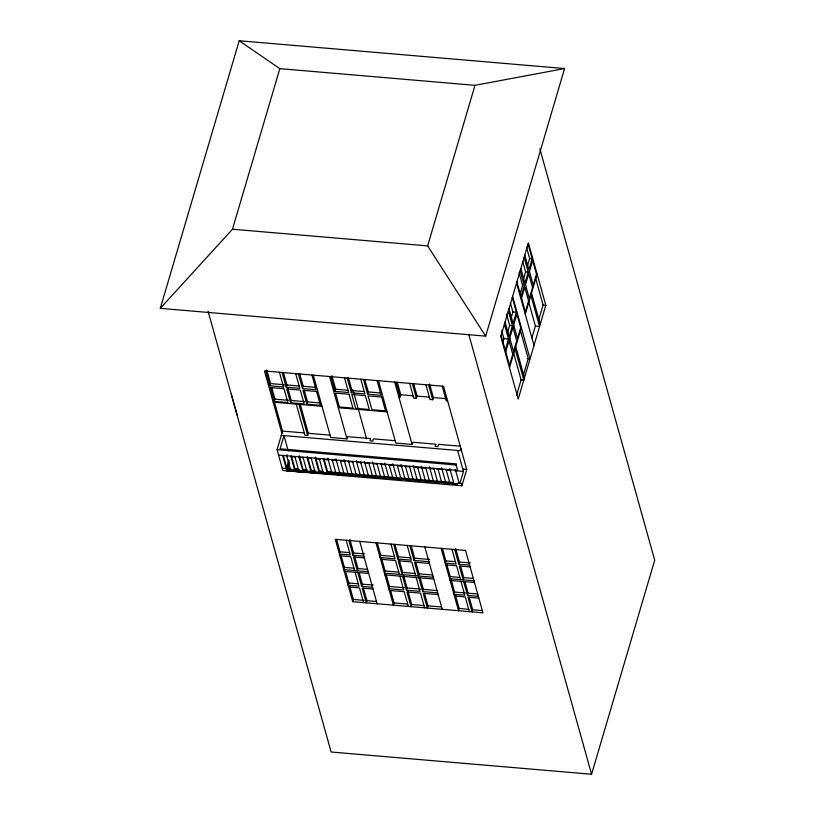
<?xml version="1.0" encoding="UTF-8"?>
<svg xmlns="http://www.w3.org/2000/svg" width="815" height="815" viewBox="0 0 815 815"><rect width="100%" height="100%" fill="white"/><g stroke="black" fill="none" stroke-linecap="round" stroke-linejoin="round"><path stroke-width="1.22" d="M160.29 308.345L239.203 40.75L564.591 68.552L485.679 336.147L160.29 308.345L232.479 229.219L279.83 68.654L239.203 40.75M284.18 384.741L283.518 386.962L269.938 385.811L270.6 383.58L266.8 369.99M274.298 401.398L270.427 387.543L284.007 388.704L287.868 402.559L274.298 401.398L274.95 399.167L271.731 387.614M295.682 373.637L299.798 388.358L286.228 387.196L286.89 384.965L283.416 372.516M290.588 402.783L286.717 388.928L300.277 390.09L304.148 403.945L290.588 402.783L291.261 400.491L287.715 387.787M281.888 433.325L264.478 370.968L443.533 386.269L466.74 469.399L461.911 485.781L282.856 470.479L277.059 449.697L282.54 431.094L274.502 402.315M311.951 375.022L316.057 389.743L302.508 388.592L303.19 386.29L299.706 373.83M287.023 454.668L286.697 455.779L290.588 469.725M288.775 460.169L286.31 468.625L282.245 468.279M283.294 455.514L286.849 468.268L286.523 469.379L457.439 483.988L457.225 483.234L461.3 483.58L461.911 485.781M306.858 404.179L302.997 390.324L316.546 391.475L320.417 405.34L306.858 404.179L307.54 401.877L304.321 390.334M291.424 456.176L294.989 468.961L294.663 470.082L290.772 456.125M299.237 455.707L298.901 456.818L302.803 470.775L303.129 469.664L299.563 456.869M296.252 404.118L304.953 435.291L307.673 435.526L308.325 433.295L299.961 403.313M311.269 470.357L310.943 471.467L307.041 457.521L307.377 456.4L311.269 470.357L315.334 470.703M344.511 377.803L348.616 392.524L335.057 391.373L335.688 389.213L331.899 375.623M319.409 471.05L319.083 472.17L315.181 458.213L315.517 457.093L319.409 471.05L323.474 471.396M327.416 459.263L327.752 458.142L331.644 472.099M324.003 458.957L327.569 471.742L327.243 472.863L323.351 458.906M360.78 379.199L364.896 393.92L351.326 392.759L351.988 390.528L348.514 378.079M313.306 375.145L330.717 437.492L346.996 438.888L347.648 436.657L370.713 438.623L370.051 440.854L372.771 441.088L373.423 438.857L395.275 440.721M377.06 380.585L381.176 395.306L367.606 394.154L368.268 391.923L364.784 379.464M485.679 336.147L427.641 245.886L474.992 85.331L564.591 68.552M336.605 539.367L340.079 551.816L339.427 554.047L350.277 554.974L346.171 540.253M341.21 555.861L344.439 567.413L343.777 569.634L368.197 571.723M363.847 556.136L352.987 555.209L353.649 552.977L349.859 539.387M398.81 396.813L400.165 396.936L400.797 394.776L397.323 382.316M345.56 571.447L348.789 583L348.127 585.231L358.987 586.158L355.116 572.293M354.454 555.871L357.999 568.564L357.347 570.795L353.476 556.94L364.325 557.868M352.722 601.684L335.311 539.326L465.538 550.451L482.949 612.809L352.722 601.684L353.384 599.453L349.584 585.863M409.619 383.366L413.725 398.087L416.414 398.321L417.076 396.09L413.592 383.631M372.547 587.309L361.697 586.382L362.349 584.151L359.13 572.609M282.632 455.432L286.931 470.826L396.396 478.772L396.732 477.661L392.83 463.704M378.415 380.707L395.825 443.054L412.105 444.45L412.767 442.219L435.811 444.185L435.149 446.416L437.869 446.651L438.541 444.348L460.404 446.213M363.449 588.226L366.923 600.675L366.292 602.835L362.176 588.114L373.036 589.041M377.284 542.912L380.758 555.372L380.116 557.531L395.041 558.805L390.935 544.084M425.899 384.762L430.004 399.482L432.724 399.717L433.356 397.557L429.566 383.967M381.563 558.255L385.108 570.958L384.476 573.118L433.305 577.285M385.933 573.77L389.478 586.474L388.826 588.705L403.751 589.979L399.88 576.124M407.205 545.469L411.32 560.19L397.751 559.029L398.413 556.808L394.939 544.349M399.197 559.762L402.742 572.466L402.111 574.626L398.24 560.761L411.799 561.922L415.67 575.777M390.599 590.468L394.073 602.927L393.421 605.158L376.01 542.8M428.955 561.698L414.03 560.425L414.692 558.193L411.208 545.734M416.159 577.509L420.02 591.364L406.461 590.213L407.113 587.982L403.568 575.278M415.803 562.309L419.022 573.852L418.38 576.011L414.519 562.156L429.434 563.43M407.897 590.916L411.687 604.506L411.055 606.666L406.94 591.945L420.509 593.096L424.615 607.827M278.557 455.086L457.612 470.377L456.115 464.998L456.441 463.878L280.095 448.81L283.987 435.628L288.215 450.756M460.944 448.617L460.332 450.695L281.277 435.393M437.655 592.872L422.74 591.598L423.393 589.367L420.173 577.825M459.925 483.397L463.46 471.406L457.612 450.461M502.611 343.074L503.935 338.612L501.714 330.686M511.28 317.524L512.92 311.962L510.394 302.895M507.358 333.192L509.66 325.389L506.492 314.06M523.638 278.577L525.604 271.894L522.761 261.697M527.336 266.322L529.638 258.518L526.47 247.19M424.513 593.371L427.987 605.82L427.335 608.051L423.219 593.33L438.144 594.604M519.96 294.266L522.598 285.352L519.114 272.893M504.404 324.278L508.509 338.999L505.219 350.165L501.113 335.444M508.346 310.902L512.452 325.623L509.171 336.778L505.055 322.047M512.289 297.536L516.394 312.257L513.114 323.392L508.998 308.671M520.174 270.774L524.289 285.495L520.999 296.65L516.893 281.919M524.127 257.397L528.232 272.118L524.942 283.263L520.836 268.543M528.069 244.011L532.185 258.732L528.894 269.887L524.779 255.166M505.707 351.897L516.883 313.989L520.693 327.65L517.494 338.52L513.674 324.859M521.488 298.382L524.768 287.226L528.64 301.081M525.431 284.995L528.721 273.85L532.582 287.705M529.373 271.619L532.664 260.464L536.535 274.319M442.413 548.403L445.887 560.863L445.235 563.094L456.084 564.021L451.968 549.3M528.609 300.98L525.39 311.921L521.549 298.168M532.562 287.593L529.332 298.535L525.492 284.792M536.504 274.217L533.275 285.158L529.434 271.405M509.487 367.738L521.325 327.589M525.268 314.213L537.105 274.074M446.651 563.888L450.196 576.592L449.585 578.681L474.004 580.769M469.644 565.172L458.794 564.245L459.456 562.014L455.656 548.434M451.052 579.333L454.597 592.036L453.935 594.267L464.784 595.195L460.923 581.34M531.91 337.93L535.404 326.082L528.375 300.898M538.552 320.417L543.096 305.014L535.394 277.436M516.557 395.234L521.101 379.821L513.369 352.131M523.352 375.195L528.242 358.62L520.54 331.043M460.587 566.058L463.806 577.611L463.144 579.842L459.283 565.977L470.133 566.904M455.391 594.899L459.191 608.489L458.529 610.72L441.119 548.373M478.354 596.356L467.504 595.429L468.156 593.198L464.937 581.645M469.236 597.334L472.71 609.793L472.099 611.882L467.983 597.161L478.833 598.088M208.09 311.289L331.135 752L591.578 774.25L654.71 560.17L539.866 148.839M286.931 470.826L392.331 478.425M279.83 68.654L474.992 85.331M232.479 229.219L427.641 245.886M529.638 258.518L532.185 258.732M525.604 271.894L528.232 272.118M522.598 285.352L524.289 285.495M543.096 305.014L545.806 305.248L518.218 399.014L500.777 336.554L528.395 242.901L545.836 305.36M512.92 311.962L516.394 312.257M535.404 326.082L539.561 326.438L530.86 295.254M509.66 325.389L512.452 325.623M503.935 338.612L508.509 338.999M527.315 358.539L530.025 358.773L512.615 296.416M521.07 379.709L523.78 379.943L515.08 348.769M521.101 379.821L523.811 380.055M270.6 383.58L282.937 384.629M286.89 384.965L299.217 386.025M303.19 386.29L315.507 387.339M351.988 390.528L364.315 391.587M368.268 391.923L380.595 392.973M417.076 396.09L429.423 397.149M335.688 389.213L348.025 390.263M400.797 394.776L413.134 395.825M433.356 397.557L445.693 398.606M447.639 400.99L446.284 400.878L442.178 386.147M291.261 400.491L304.83 401.642M307.54 401.877L319.857 402.926M274.95 399.167L288.53 400.328M273.178 402.141L322.017 406.318M338.286 407.704L387.125 411.881M282.54 431.094L304.403 432.959M308.325 433.295L330.167 435.159M277.059 449.697L456.115 464.998M462.94 469.083L466.74 469.399M291.098 456.675L294.908 457.001M299.971 457.439L303.771 457.765M307.581 458.091L311.381 458.407M315.181 458.733L320.254 459.171M324.054 459.497L329.128 459.925M331.654 460.139L336.727 460.577M340.527 460.903L345.601 461.331M348.137 461.555L353.201 461.983M357.001 462.309L362.074 462.747M364.611 462.961L369.674 463.389M373.484 463.715L377.284 464.041M381.084 464.367L386.157 464.805M388.694 465.019L393.757 465.447M397.557 465.773L402.63 466.211M405.167 466.425L410.23 466.852M414.04 467.178L426.714 468.268M429.24 468.482L434.314 468.91M436.85 469.134L443.187 469.674M445.724 469.888L450.787 470.326M454.597 470.642L463.46 471.406M286.849 468.268L290.924 468.615M294.989 468.961L299.064 469.308M303.129 469.664L307.194 470.011M327.569 471.753L453.7 482.521L449.809 468.574M396.202 479.179L401.275 479.617M406.349 480.045L411.412 480.483M415.212 480.809L420.285 481.237M425.359 481.675L430.422 482.103M434.222 482.429L439.295 482.867M444.369 483.295L449.432 483.733M453.242 484.059L457.042 484.375M340.079 551.816L349.727 552.641M353.649 552.977L364.499 553.905M380.758 555.372L394.44 556.533M398.413 556.808L410.74 557.857M414.692 558.193L429.607 559.467M445.887 560.863L455.534 561.688M459.456 562.014L470.306 562.951M339.906 555.779L350.766 556.706L354.627 570.561M380.605 559.263L395.53 560.537L399.391 574.392M445.713 564.826L456.563 565.753L460.434 579.608M344.439 567.413L354.087 568.228M357.999 568.564L367.647 569.39M463.806 577.611L473.454 578.436M385.108 570.958L398.79 572.12M402.742 572.466L415.079 573.516M419.022 573.852L432.704 575.023M450.196 576.592L459.843 577.407M344.266 571.366L368.675 573.454M384.955 574.85L433.794 579.017M450.063 580.412L474.483 582.501M348.789 583L358.437 583.825M362.349 584.151L373.209 585.078M389.478 586.474L404.403 587.747M407.113 587.982L420.683 589.143M423.393 589.367L437.074 590.539M454.597 592.036L465.447 592.963M468.156 593.198L477.804 594.023M348.616 586.963L359.466 587.89L363.572 602.611M389.305 590.437L404.23 591.71L408.335 606.431M454.424 595.999L465.273 596.926L469.379 611.647M353.384 599.453L364.234 600.38M366.923 600.675L376.571 601.501M394.073 602.927L407.755 604.098M411.687 604.506L424.024 605.555M427.987 605.82L441.669 606.992M459.191 608.489L468.829 609.314M472.71 609.793L482.358 610.608M294.409 468.992L298.188 469.359M303.221 469.837L307 470.204M310.78 470.561L314.549 470.927M319.592 471.406L323.372 471.773M327.141 472.13L396.396 478.772M294.327 469.043L299.319 469.552M303.058 469.939L306.797 470.326M310.535 470.713L315.517 471.223M319.256 471.61L322.995 471.997M326.734 472.374L351.662 474.951M531.512 293.033L540.223 324.207M516.557 283.039L533.968 345.387M512.941 327.355L516.7 340.843L513.542 351.571L509.772 338.093M515.732 346.538L524.442 377.712M508.988 340.752L512.767 354.281L509.518 365.293L505.748 351.754M468.87 334.761L591.578 774.25M455.351 469.471L459.253 483.427M428.609 384.996L432.724 399.717M446.06 469.389L449.625 482.174M441.669 467.871L445.561 481.828M437.92 468.686L441.496 481.482M412.309 383.6L416.414 398.321M433.855 468.34L437.421 481.135M454.689 549.524L458.794 564.245M463.633 581.574L467.504 595.429M429.454 466.832L433.356 480.789M425.715 467.647L429.281 480.443M421.314 466.139L425.216 480.086M396.049 382.215L400.165 396.936M394.694 382.092L412.105 444.45M417.575 466.954L421.141 479.74M413.174 465.447L417.076 479.393M409.436 466.262L413.001 479.047M405.361 465.905L408.936 478.7M424.839 546.977L442.25 609.325M400.97 464.397L404.861 478.354M397.221 465.212L400.797 478.008M389.091 464.519L392.657 477.305M363.5 379.433L367.606 394.154M409.925 545.704L414.03 560.425M418.869 577.743L422.74 591.598M384.69 463.012L388.592 476.958M380.972 463.827L384.548 476.612M376.907 463.48L380.473 476.266M352.905 389.794L366.577 438.755M372.516 461.962L376.408 475.919M347.221 378.038L351.326 392.759M393.645 544.308L397.751 559.029M402.59 576.358L406.461 590.213M368.767 462.777L372.333 475.573M364.376 461.27L368.268 475.227M360.627 462.085L364.203 474.88M356.237 460.577L360.128 474.534M330.941 376.652L335.057 391.373M329.586 376.53L346.996 438.888M352.488 461.392L356.063 474.177M348.423 461.046L351.988 473.831M344.022 459.538L347.923 473.484M340.283 460.353L343.849 473.138M359.731 541.415L377.141 603.762M335.882 458.835L339.784 472.792M332.143 459.65L335.709 472.445M348.881 540.488L352.987 555.209M357.826 572.527L361.697 586.382M298.402 373.871L302.508 388.592M319.256 458.56L323.147 472.517M298.962 404.352L307.673 435.526M311.116 457.867L315.008 471.814M282.122 372.475L286.228 387.196M279.413 372.241L283.518 386.962M302.976 457.174L306.868 471.121M294.836 456.471L298.728 470.428M265.833 371.09L269.938 385.811M288.653 460.475L289.62 463.969M231.297 394.124L237.104 414.906M288.999 463.806L287.613 468.493L288.999 463.806M349.105 394.256L335.536 393.105L339.407 406.96L352.966 408.121L349.105 394.256M365.375 395.652L351.815 394.491L355.686 408.346L369.246 409.507L365.375 395.652M381.654 397.037L368.095 395.886L371.956 409.741L385.526 410.903L381.654 397.037"/></g></svg>
